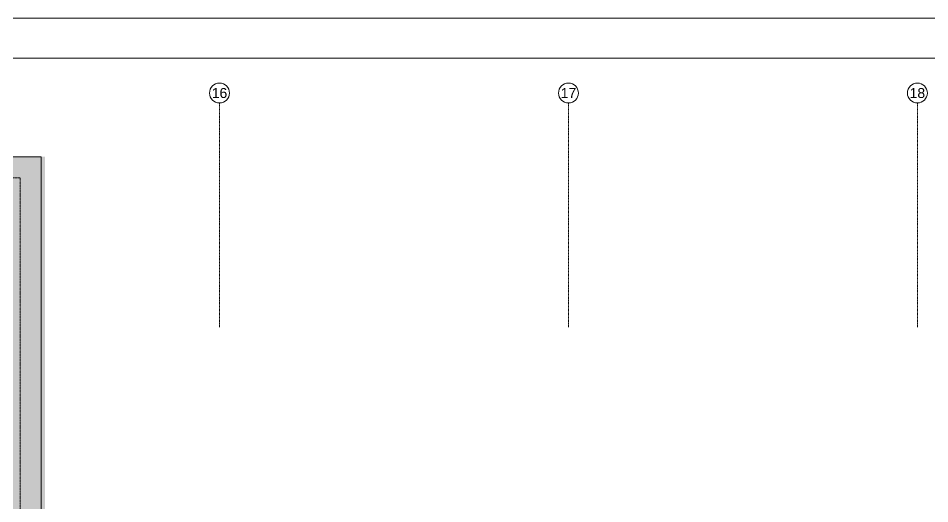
# Model space of a CAD drawing. Extents: x -1133 to 23780, y -1311 to 8245.
# Drawn here: x 14109 to 15937, y 3231 to 4205 of the extents above; entities that cross this region are included whole.
import ezdxf
from ezdxf.enums import TextEntityAlignment as Align

# ---------------------------------------------------------------- set-up
doc = ezdxf.new("R2010")
doc.units = 0
doc.header["$MEASUREMENT"] = 0
for name, pattern in [('DASHDOT2', [0.5, 0.25, -0.125, 0, -0.125]), ('DOT2', [0.125, 0, -0.125]), ('HIDDEN', [0.375, 0.25, -0.125])]:
    doc.linetypes.add(name, pattern=pattern)
doc.layers.get('0').update_dxf_attribs({"color": 9, "lineweight": 9})
for name, color, linetype, lineweight in [('06D', 9, 'Continuous', 9), ('20', 9, 'DOT2', 9), ('24', 9, 'DASHDOT2', 9), ('40A', 9, 'Continuous', 9)]:
    doc.layers.add(name, color=color, linetype=linetype, lineweight=lineweight)
doc.styles.add('Arial', font='arial.ttf', dxfattribs={"height": 2.5})

# ---------------------------------------------------------------- blocks, each defined once
blk = doc.blocks.new('0_aks')
at = {"linetype": 'Continuous'}
blk.add_circle((0, 0), 2, dxfattribs=at)
at = {"style": 'Arial'}
blk.add_attdef('AKS', text='', height=2, dxfattribs=at).set_placement((0, 0), align=Align.MIDDLE_CENTER)
blk = doc.blocks.new('P-AKS_AUDI')
at = {"layer": '24'}
for points in [[(-2100, 800), (-2100, 1250)], [(-1400, 800), (-1400, 1250)], [(-700, 800), (-700, 1250)]]:
    blk.add_lwpolyline(points, dxfattribs=at)
at = {"layer": '24', "xscale": 10, "yscale": 10, "zscale": 10}
for p, values in [((-2100, 1270), {'AKS': '16'}), ((-1400, 1270), {'AKS': '17'}), ((-700, 1270), {'AKS': '18'})]:
    blk.add_blockref('0_aks', p, dxfattribs=at).add_auto_attribs(values)
blk = doc.blocks.new('p-2. kat planı')
at = {"layer": '24'}
blk.add_blockref('P-AKS_AUDI', (16612.5, 2785), dxfattribs=at)

msp = doc.modelspace()

# ---------------------------------------------------------------- hatches: boundary and pattern name
h = msp.add_hatch(color=253)
h.dxf.hatch_style = 1
h.paths.add_polyline_path([(13077.5, 2865), (13010.5, 2865), (13010.5, 3927), (14154.5, 3927), (14154.5, 2865), (14087.5, 2865), (14087.5, 3860), (13077.5, 3860)])
h = msp.add_hatch(color=253)
h.dxf.hatch_style = 1
h.paths.add_polyline_path([(13077.6, 2865), (13010.6, 2865), (13010.6, 3927), (14154.6, 3927), (14154.6, 2865), (14087.6, 2865), (14087.6, 3860), (13077.6, 3860)])
h = msp.add_hatch(color=253)
h.dxf.hatch_style = 1
h.paths.add_polyline_path([(13085.6, 2865), (13018.6, 2865), (13018.6, 3927), (14162.6, 3927), (14162.6, 2865), (14095.6, 2865), (14095.6, 3860), (13085.6, 3860)])

# ---------------------------------------------------------------- linework, layer by layer
at = {"layer": '06D'}
msp.add_lwpolyline([(13012.5, 2865), (13010.5, 2865), (13010.5, 3927), (14154.5, 3927), (14154.5, 2867)], dxfattribs=at)
at = {"layer": '20', "linetype": 'HIDDEN'}
msp.add_lwpolyline([(13052.5, 2867), (13052.5, 3270), (13052.5, 3885), (14112.5, 3885), (14112.5, 2867)], dxfattribs=at)
at = {"layer": '40A'}
for points in [[(17835, 4205), (11890, 4205), (11890, 0), (17835, 0)], [(17295.1, 80), (11970, 80), (11970, 4125), (17295.1, 4125)]]:
    msp.add_lwpolyline(points, close=True, dxfattribs=at)

# ---------------------------------------------------------------- block references
msp.add_blockref('p-2. kat planı', (0, 0))

doc.saveas('drawing.dxf')
